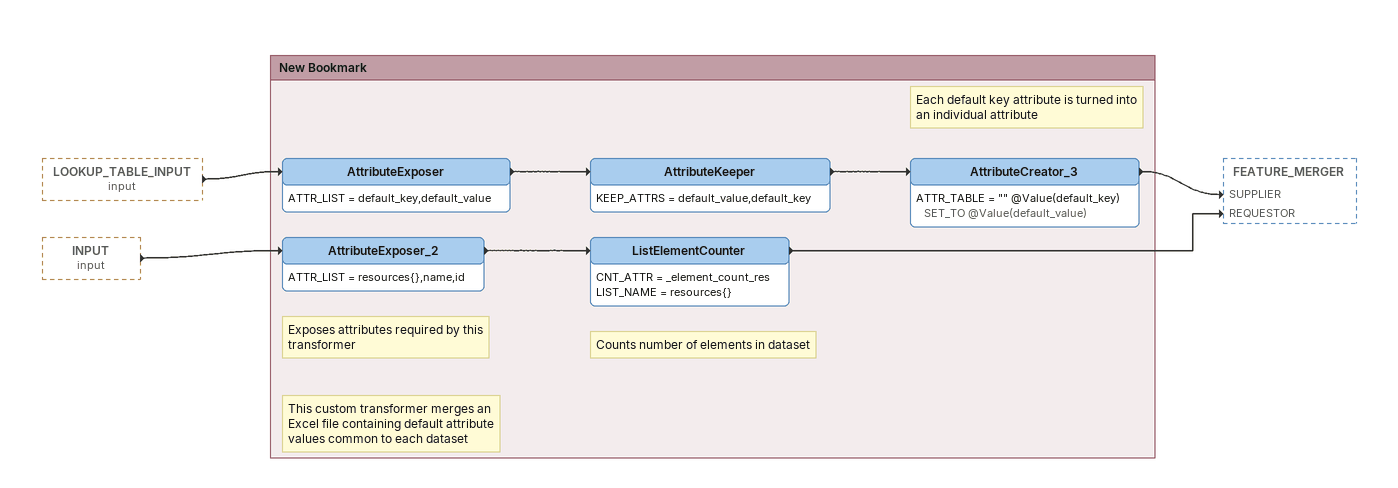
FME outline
LOOKUP_TABLE_INPUT (input) [outside]
    -> AttributeExposer
INPUT (input) [outside]
    -> AttributeExposer_2

Bookmark: New Bookmark
AttributeExposer
    ATTR_LIST = default_key,default_value
    -> AttributeKeeper
AttributeKeeper
    KEEP_ATTRS = default_value,default_key
    -> AttributeCreator_3
Note: Each default key attribute is turned into an individual attribute
AttributeCreator_3
    ATTR_TABLE = "" @Value(default_key) SET_TO @Value(default_value)
    -> FEATURE_MERGER [SUPPLIER]
Note: Exposes attributes required by this transformer
Note: This custom transformer merges an Excel file containing default attribute values common to each dataset
AttributeExposer_2
    ATTR_LIST = resources{},name,id
    -> ListElementCounter
Note: Counts number of elements in dataset
ListElementCounter
    CNT_ATTR = _element_count_res
    LIST_NAME = resources{}
    -> FEATURE_MERGER [REQUESTOR]
